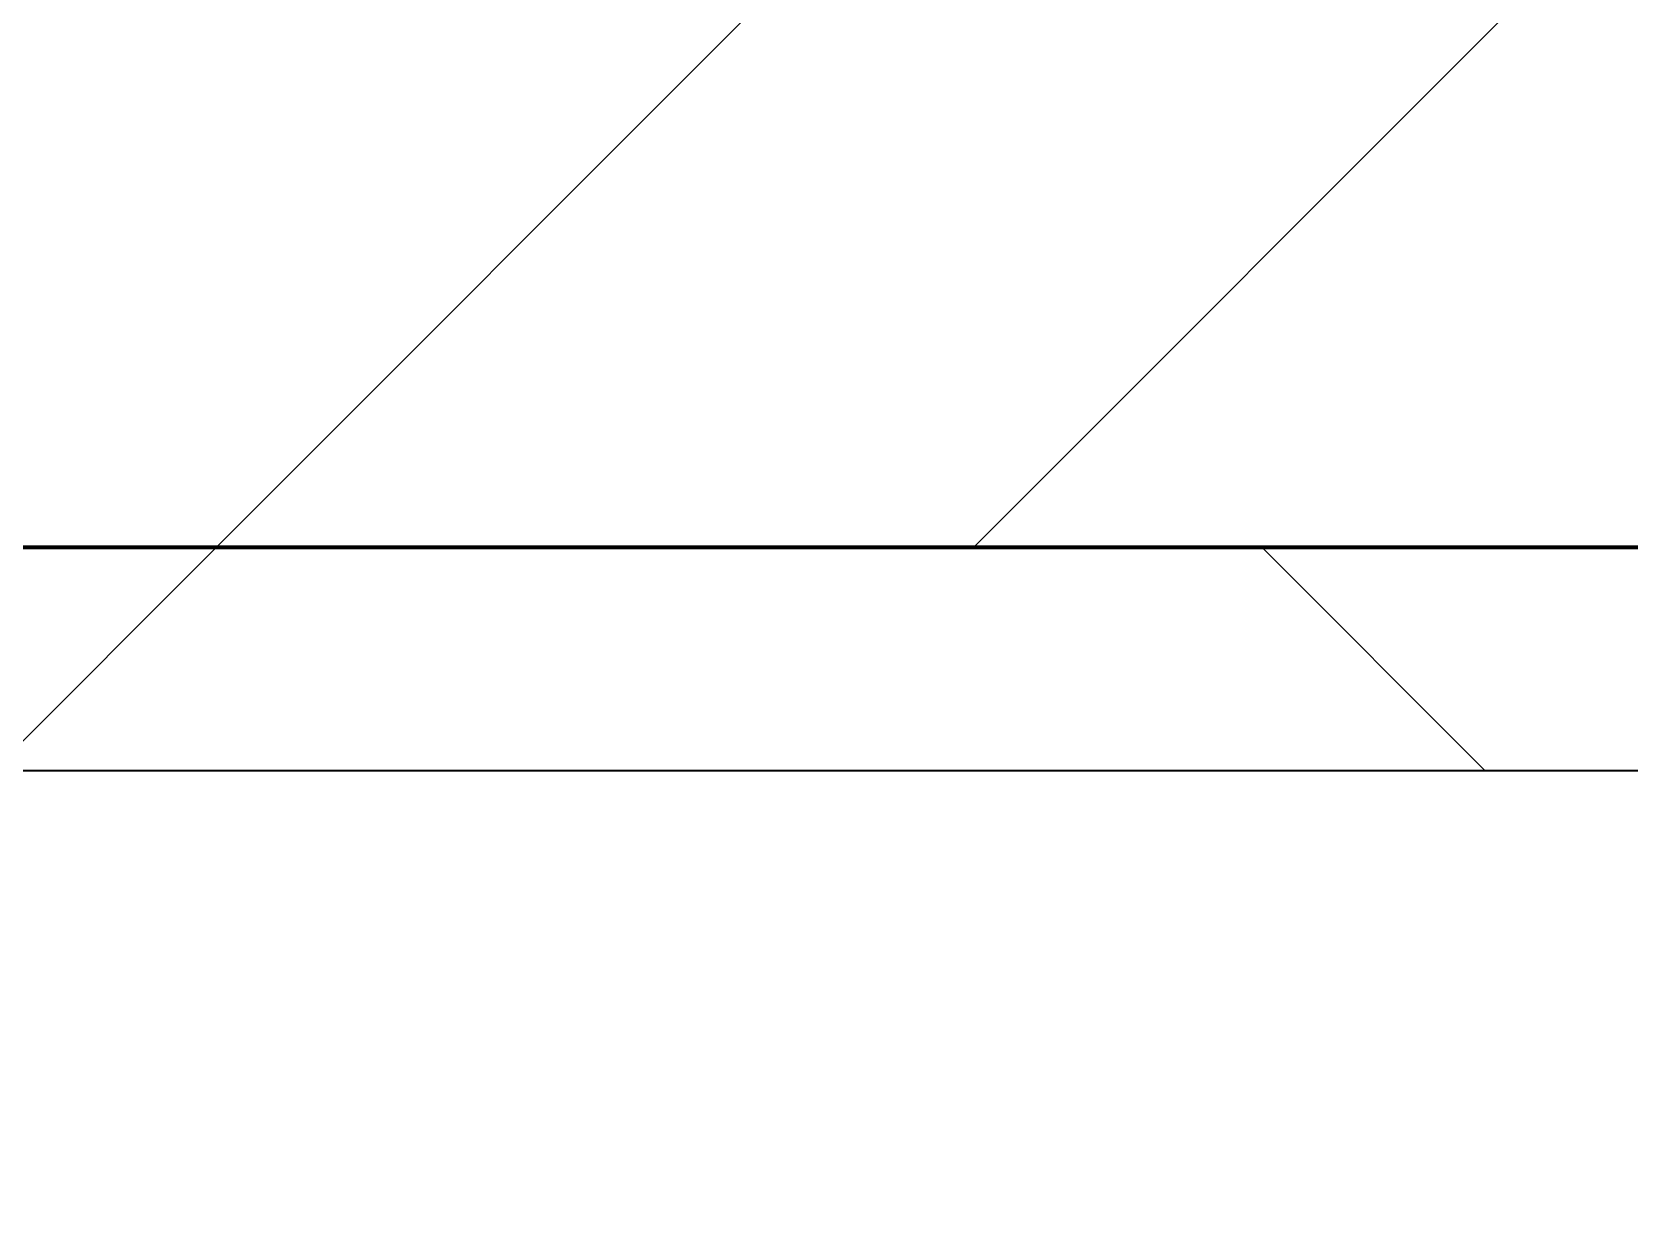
# Model space of a CAD drawing. Header units: millimetres. Extents: x -795739 to -715748, y -34378 to 22353.
# Drawn here: x -776985.8 to -776627.9, y 7793.9 to 8059.5 of the extents above; entities that cross this region are included whole.
import ezdxf
from ezdxf.xclip import XClip

# ---------------------------------------------------------------- set-up
doc = ezdxf.new("R2010")
doc.units = ezdxf.units.MM
doc.header["$XCLIPFRAME"] = 0
for name, color, linetype, lineweight in [('A-GLAZ-CURT', 2, 'Continuous', 9), ('A-WALL', 5, 'Continuous', 35), ('A-WALL-FNSH', 2, 'Continuous', 35), ('A-WALL-PATT', 1, 'Continuous', 9)]:
    doc.layers.add(name, color=color, linetype=linetype, lineweight=lineweight)

# ---------------------------------------------------------------- blocks, each defined once
blk = doc.blocks.new('PPLS-PP19_Custom Tile Pattern - Custom Tile Pattern-V64-4282-01 ENLARGED LOWER PLATFORM LEVEL - REFLECTED CEILING PLAN - SHEET 3')
at = {"layer": 'A-GLAZ-CURT'}
for p, q in [((-300, 0), (300, 0)), ((300, 0), (-300, 0)), ((195.99, 0), (213.31, 0)), ((213.31, 0), (195.99, 0)), ((230.06, 0), (300, 0)), ((-300, -50), (300, -50)), ((300, -50), (-300, -50))]:
    blk.add_line(p, q, dxfattribs=at)
for points, knots in [([(154.58, 0), (150.81, 0), (138.24, 0), (109.77, 0), (76.86, 0), (57.82, 0), (46.51, 0), (41.18, 0), (36.02, 0), (35.54, 0), (35.54, 0)], [-489.945783, -489.945783, -489.945783, -489.945783, -458.593899, -401.860199, -357.622665, -341.267687, -334.000314, -326.15566, -319.318397, -317.489778, -317.489778, -317.489778, -317.489778]), ([(94.4, 0), (94.4, 0), (94.64, 0), (99.11, 0), (108.97, 0), (120.79, 0), (139.94, 0), (163.31, 0), (185.23, 0), (193.62, 0), (194.69, 0), (194.79, 0)], [-2348.345796, -2348.345796, -2348.345796, -2348.345796, -2310.419338, -2233.599744, -2052.234781, -1843.028543, -1530.39897, -1095.004608, -529.74427, -295.064701, -265.121568, -265.121568, -265.121568, -265.121568]), ([(157.9, 0), (156.77, 0), (151.67, 0), (143.29, 0), (134.04, 0), (126.24, 0), (118.6, 0), (114.23, 0), (111.98, 0), (105.66, 0), (105.23, 0), (105.23, 0)], [-10292.955006, -10292.955006, -10292.955006, -10292.955006, -10098.273015, -9847.788484, -9677.714971, -9567.007022, -9453.21225, -9220.200448, -9012.77275, -8966.157302, -8929.495943, -8929.495943, -8929.495943, -8929.495943]), ([(128.58, 0), (128.8, 0), (130.16, 0), (139.26, 0), (152.67, 0), (161.24, 0), (162.19, 0), (162.75, 0)], [-633.326174, -633.326174, -633.326174, -633.326174, -627.736123, -618.981161, -602.094757, -592.980799, -581.414464, -581.414464, -581.414464, -581.414464]), ([(168.37, 0), (167.68, 0), (164.5, 0), (159.83, 0), (155.22, 0)], [-543.375029, -543.375029, -543.375029, -543.375029, -530.793311, -491.715818, -491.715818, -491.715818, -491.715818]), ([(193.8, 0), (193.33, 0), (190.11, 0), (183.13, 0), (171, 0), (161.95, 0), (161.28, 0), (158.35, 0), (157.85, 0), (157.77, 0)], [-11665.349007, -11665.349007, -11665.349007, -11665.349007, -11565.880756, -11105.624034, -10839.086983, -10768.332124, -10666.779182, -10580.760289, -10550.278881, -10550.278881, -10550.278881, -10550.278881]), ([(300, 0), (286.53, 0), (254.22, 0), (207.11, 0), (177.41, 0), (159.34, 0), (158.33, 0), (158.3, 0)], [-285.253232, -285.253232, -285.253232, -285.253232, -244.693688, -187.987675, -143.776725, -129.632772, -123.352749, -123.352749, -123.352749, -123.352749]), ([(159.07, 0), (159.13, 0), (160.84, 0), (165.21, 0), (174.15, 0), (185.98, 0), (208.82, 0), (219.42, 0), (230.06, 0)], [-115.643202, -115.643202, -115.643202, -115.643202, -114.681583, -87.660824, -65.295536, -41.623857, -24.459831, 0, 0, 0, 0]), ([(162.75, 0), (165.4, 0), (170.91, 0), (172.61, 0), (172.61, 0)], [-111.264224, -111.264224, -111.264224, -111.264224, -56.742688, -19.085662, -19.085662, -19.085662, -19.085662]), ([(247.1, 0), (246.76, 0), (245.04, 0), (238.34, 0), (226.56, 0), (221.1, 0), (200.27, 0), (182.99, 0), (174.27, 0), (169.67, 0), (168.99, 0)], [-9649.085549, -9649.085549, -9649.085549, -9649.085549, -9581.591397, -9406.094246, -9221.510254, -9016.44624, -8717.832359, -8253.978395, -8152.463617, -8069.855175, -8069.855175, -8069.855175, -8069.855175]), ([(215.22, 0), (214.62, 0), (210.55, 0), (203.98, 0), (187.54, 0), (175.3, 0), (169.49, 0)], [-203.825446, -203.825446, -203.825446, -203.825446, -198.527383, -184.406837, -162.427601, -142.916156, -142.916156, -142.916156, -142.916156]), ([(171.51, 0), (176.48, 0), (193.23, 0), (201.73, 0), (208.81, 0), (213.9, 0), (241.96, 0), (266.73, 0), (281.29, 0), (287.35, 0), (289.3, 0)], [-7971.819559, -7971.819559, -7971.819559, -7971.819559, -7784.112253, -7606.717214, -7289.299508, -7042.621073, -6582.165592, -6068.460911, -5766.029927, -5595.334381, -5595.334381, -5595.334381, -5595.334381]), ([(172.07, 0), (177.66, 0), (187.87, 0), (201.08, 0), (207.47, 0), (213.96, 0), (215.11, 0)], [-255.364076, -255.364076, -255.364076, -255.364076, -237.955587, -223.92608, -215.862851, -208.75215, -208.75215, -208.75215, -208.75215]), ([(289.43, 0), (281.1, 0), (258.49, 0), (230.43, 0), (219.94, 0), (219.02, 0)], [-12343.066774, -12343.066774, -12343.066774, -12343.066774, -11905.454923, -11162.864862, -10856.732305, -10856.732305, -10856.732305, -10856.732305]), ([(219.9, 0), (220.86, 0), (227.84, 0), (242.06, 0), (246.54, 0), (246.96, 0)], [-10670.940496, -10670.940496, -10670.940496, -10670.940496, -10511.382485, -9925.173265, -9834.877357, -9834.877357, -9834.877357, -9834.877357]), ([(284.76, 0), (284.76, 0), (285.09, 0), (287.47, 0), (293.59, 0), (297.76, 0), (300, 0)], [-4110.630118, -4110.630118, -4110.630118, -4110.630118, -4053.389046, -3959.664717, -3862.421465, -3746.95702, -3746.95702, -3746.95702, -3746.95702]), ([(290.32, 0), (289.97, 0), (287.83, 0), (285.38, 0), (284.87, 0)], [-4402.168328, -4402.168328, -4402.168328, -4402.168328, -4358.271401, -4143.037883, -4143.037883, -4143.037883, -4143.037883]), ([(290.4, 0), (293.48, 0), (296.54, 0), (297.86, 0), (298.09, 0)], [-5562.431619, -5562.431619, -5562.431619, -5562.431619, -5280.360606, -5199.253518, -5199.253518, -5199.253518, -5199.253518])]:
    blk.add_open_spline(points, degree=3, knots=knots, dxfattribs=at)
for points in [[(168.74, 0), (168.74, 0), (169.81, 0), (171.51, 0)], [(195.11, 0), (194.91, 0), (194.44, 0), (193.8, 0)], [(300, 0), (296.78, 0), (293.55, 0), (290.32, 0)], [(297.38, 0), (296.01, 0), (293.61, 0), (290.44, 0)]]:
    blk.add_open_spline(points, degree=3, dxfattribs=at)
blk = doc.blocks.new('PPLS-PP19_Custom Tile Pattern - Custom Tile Pattern-V65-4282-01 ENLARGED LOWER PLATFORM LEVEL - REFLECTED CEILING PLAN - SHEET 3')
at = {"layer": 'A-GLAZ-CURT'}
for p, q in [((-300, 0), (300, 0)), ((300, 0), (-300, 0)), ((-293.07, 0), (-275.75, 0)), ((-275.75, 0), (-293.07, 0)), ((-222.32, 0), (-205, 0)), ((-205, 0), (-222.32, 0)), ((-300, -50), (300, -50)), ((300, -50), (-300, -50))]:
    blk.add_line(p, q, dxfattribs=at)
at = {"layer": 'A-GLAZ-CURT', "flags": 128}
for points in [[(-300, 0), (-291.56, 0), (-283.3, 0), (-275.2, 0), (-267.26, 0), (-259.45, 0), (-251.77, 0), (-244.2, 0), (-236.74, 0), (-229.36, 0), (-222.06, 0), (-214.83, 0), (-207.71, 0), (-200.76, 0), (-194.02, 0), (-187.54, 0), (-181.38, 0), (-175.58, 0), (-170.25, 0), (-165.64, 0), (-162.01, 0), (-159.53, 0), (-157.46, 0), (-154.52, 0), (-149.42, 0), (-141.84, 0), (-132.81, 0), (-126.08, 0)], [(-174.47, 0), (-179.49, 0), (-184.81, 0), (-190.44, 0), (-196.37, 0), (-202.58, 0), (-209.04, 0), (-215.73, 0), (-222.63, 0), (-229.72, 0), (-236.97, 0), (-244.39, 0), (-251.96, 0), (-259.67, 0), (-267.51, 0), (-275.48, 0), (-283.55, 0), (-291.73, 0), (-300, 0)], [(-125.17, 0), (-128.55, 0), (-134.16, 0), (-140.03, 0), (-145.5, 0), (-150.63, 0), (-155.53, 0), (-160.27, 0), (-164.95, 0), (-169.65, 0), (-173.92, 0)]]:
    blk.add_lwpolyline(points, dxfattribs=at)
at = {"layer": 'A-GLAZ-CURT'}
for points, knots in [([(-300, 0), (-284.65, 0), (-236.57, 0), (-198.4, 0), (-175.19, 0), (-174.7, 0)], [-5323.127839, -5323.127839, -5323.127839, -5323.127839, -4502.809032, -2700.551212, -2661.563919, -2661.563919, -2661.563919, -2661.563919]), ([(-175.02, 0), (-187.33, 0), (-220.2, 0), (-262.56, 0), (-294.48, 0), (-300, 0)], [-16055.034758, -16055.034758, -16055.034758, -16055.034758, -15131.813646, -13729.592194, -13439.944408, -13439.944408, -13439.944408, -13439.944408]), ([(-173.93, 0), (-177.96, 0), (-186.37, 0), (-209.77, 0), (-232.01, 0), (-255.22, 0), (-262.59, 0), (-264.9, 0), (-265.4, 0)], [-1991.698853, -1991.698853, -1991.698853, -1991.698853, -1755.085331, -1400.429864, -858.079193, -543.655514, -208.940337, 0, 0, 0, 0]), ([(-258.6, 0), (-257.91, 0), (-254.26, 0), (-241.25, 0), (-225.99, 0), (-213.1, 0), (-200.2, 0), (-187.83, 0), (-178.49, 0), (-173.94, 0)], [-5722.54675, -5722.54675, -5722.54675, -5722.54675, -5657.471696, -5413.335975, -5017.494783, -4832.723979, -4666.091899, -4349.945572, -4118.297208, -4118.297208, -4118.297208, -4118.297208]), ([(-175.08, 0), (-176.14, 0), (-183.46, 0), (-199.46, 0), (-216.65, 0), (-231.26, 0), (-233.46, 0), (-234, 0)], [-1821.098565, -1821.098565, -1821.098565, -1821.098565, -1763.376603, -1422.553702, -978.033455, -846.069444, -682.911962, -682.911962, -682.911962, -682.911962]), ([(-233.49, 0), (-233.44, 0), (-232.38, 0), (-230.74, 0), (-225.3, 0), (-223.63, 0)], [-455.274641, -455.274641, -455.274641, -455.274641, -440.605512, -119.536984, 0, 0, 0, 0]), ([(-223.63, 0), (-219.39, 0), (-206.17, 0), (-190.12, 0), (-178.49, 0), (-174.92, 0)], [-5463.295695, -5463.295695, -5463.295695, -5463.295695, -5161.076232, -4739.070012, -4552.746412, -4552.746412, -4552.746412, -4552.746412]), ([(-72.93, 0), (-75.51, 0), (-91.45, 0), (-124.68, 0), (-159.93, 0), (-173.93, 0)], [-19442.345229, -19442.345229, -19442.345229, -19442.345229, -18935.241197, -17136.203329, -16082.43074, -16082.43074, -16082.43074, -16082.43074]), ([(-173.93, 0), (-172.59, 0), (-165.19, 0), (-152.12, 0), (-136.84, 0), (-127.33, 0), (-124.19, 0), (-123.43, 0), (-123.28, 0)], [-4535.47773, -4535.47773, -4535.47773, -4535.47773, -4465.409639, -4149.119819, -3839.893365, -3647.167523, -3488.92562, -3439.852845, -3439.852845, -3439.852845, -3439.852845]), ([(-133.82, 0), (-135.51, 0), (-137.8, 0), (-149.31, 0), (-160.49, 0), (-168.96, 0), (-173.93, 0)], [-2731.647847, -2731.647847, -2731.647847, -2731.647847, -2418.507304, -2308.929706, -2113.765672, -1842.001244, -1842.001244, -1842.001244, -1842.001244]), ([(-173.92, 0), (-153.39, 0), (-129.53, 0), (-110.8, 0), (-99.5, 0), (-91.46, 0)], [-2640.830209, -2640.830209, -2640.830209, -2640.830209, -1002.059161, -460.363443, 0, 0, 0, 0]), ([(-137.88, 0), (-140.56, 0), (-147.66, 0), (-147.69, 0), (-158.72, 0), (-168.99, 0), (-173.27, 0), (-173.9, 0)], [-3187.727384, -3187.727384, -3187.727384, -3187.727384, -2919.378265, -2477.344047, -2237.412286, -2029.680487, -1992.329615, -1992.329615, -1992.329615, -1992.329615]), ([(-173.42, 0), (-171.26, 0), (-165.59, 0), (-158.7, 0), (-157.22, 0)], [-4109.479881, -4109.479881, -4109.479881, -4109.479881, -4000.813434, -3840.635403, -3840.635403, -3840.635403, -3840.635403]), ([(-152.35, 0), (-151.03, 0), (-147.71, 0), (-143.57, 0), (-138.62, 0)], [-3494.978217, -3494.978217, -3494.978217, -3494.978217, -3371.022232, -3227.460399, -3227.460399, -3227.460399, -3227.460399]), ([(-118.78, 0), (-121.86, 0), (-126.28, 0), (-136.96, 0), (-147.46, 0), (-150.03, 0), (-150.57, 0)], [-5938.474035, -5938.474035, -5938.474035, -5938.474035, -5700.061948, -5508.838257, -5298.784692, -5196.16478, -5196.16478, -5196.16478, -5196.16478]), ([(-150.34, 0), (-150.07, 0), (-147.75, 0), (-142.6, 0), (-127.26, 0), (-113.52, 0), (-107.32, 0), (-106.05, 0)], [-4948.728362, -4948.728362, -4948.728362, -4948.728362, -4883.323924, -4440.880425, -4054.690705, -3793.097032, -3726.117121, -3726.117121, -3726.117121, -3726.117121]), ([(-26.75, 0), (-27.82, 0), (-36.18, 0), (-53.55, 0), (-78.2, 0), (-110.94, 0), (-130.52, 0), (-147.74, 0), (-149.07, 0)], [-8718.362214, -8718.362214, -8718.362214, -8718.362214, -8532.293389, -8073.216054, -7508.296369, -7004.680444, -6449.282163, -6277.220794, -6277.220794, -6277.220794, -6277.220794]), ([(-148.23, 0), (-146.94, 0), (-140.15, 0), (-137.28, 0), (-133.93, 0), (-128.78, 0), (-126.5, 0)], [-6162.058746, -6162.058746, -6162.058746, -6162.058746, -6017.569127, -5560.701257, -5364.112219, -5231.017328, -5231.017328, -5231.017328, -5231.017328]), ([(-86.16, 0), (-91.37, 0), (-104.13, 0), (-122.65, 0), (-139.03, 0), (-146.11, 0), (-146.95, 0)], [-1681.3698, -1681.3698, -1681.3698, -1681.3698, -1374.161226, -945.742622, -741.901385, -489.130243, -489.130243, -489.130243, -489.130243]), ([(-146.69, 0), (-146.59, 0), (-145.49, 0), (-135.69, 0), (-128.29, 0), (-125.15, 0)], [-420.34245, -420.34245, -420.34245, -420.34245, -406.956646, -290.263673, 0, 0, 0, 0]), ([(-127.41, 0), (-131.63, 0), (-133.16, 0), (-134.09, 0), (-134.15, 0)], [-8540.990293, -8540.990293, -8540.990293, -8540.990293, -8266.114998, -8246.473386, -8246.473386, -8246.473386, -8246.473386]), ([(-134.15, 0), (-133.32, 0), (-130.31, 0), (-117.33, 0), (-92.04, 0), (-74.02, 0), (-62.74, 0), (-60.36, 0), (-59.97, 0)], [-7657.439573, -7657.439573, -7657.439573, -7657.439573, -7293.749979, -6839.55839, -6236.997189, -5713.340575, -5140.470607, -5006.787413, -5006.787413, -5006.787413, -5006.787413]), ([(-120.13, 0), (-120.14, 0), (-120.24, 0), (-121.3, 0), (-129.25, 0), (-133.82, 0)], [-2933.992132, -2933.992132, -2933.992132, -2933.992132, -2920.575025, -2840.280255, -2731.647847, -2731.647847, -2731.647847, -2731.647847]), ([(-113.43, 0), (-113.44, 0), (-113.96, 0), (-119.73, 0), (-125.43, 0), (-127.03, 0), (-127.41, 0)], [-328.499627, -328.499627, -328.499627, -328.499627, -282.672656, -98.539552, -24.539552, 0, 0, 0, 0]), ([(-126.5, 0), (-122.44, 0), (-115.23, 0), (-108.39, 0), (-106.05, 0)], [-5231.017328, -5231.017328, -5231.017328, -5231.017328, -4994.692869, -4869.469654, -4869.469654, -4869.469654, -4869.469654]), ([(-125.15, 0), (-124.93, 0), (-121.96, 0), (-113.01, 0), (-98.9, 0), (-85.29, 0), (-71.67, 0), (-65.93, 0), (-65.07, 0)], [-3362.7396, -3362.7396, -3362.7396, -3362.7396, -3342.215224, -3074.362186, -2902.289527, -2605.247022, -2322.099534, -2241.8264, -2241.8264, -2241.8264, -2241.8264]), ([(-122.08, 0), (-122.01, 0), (-121.69, 0), (-121.2, 0), (-120.88, 0)], [-3136.336417, -3136.336417, -3136.336417, -3136.336417, -3110.304437, -3035.164275, -3035.164275, -3035.164275, -3035.164275]), ([(-106.25, 0), (-106.6, 0), (-109.17, 0), (-114.02, 0), (-117.28, 0), (-118.78, 0)], [-247.436418, -247.436418, -247.436418, -247.436418, -229.489605, -116.330425, 0, 0, 0, 0]), ([(-117.74, 0), (-117.19, 0), (-114.78, 0), (-113.43, 0), (-113.43, 0)], [-821.249067, -821.249067, -821.249067, -821.249067, -394.672656, -330.879064, -330.879064, -330.879064, -330.879064]), ([(-38.19, 0), (-38.55, 0), (-40.83, 0), (-44.32, 0), (-58.97, 0), (-85.2, 0), (-107.61, 0), (-116.56, 0), (-117.56, 0)], [-3921.431946, -3921.431946, -3921.431946, -3921.431946, -3858.647035, -3538.256648, -2842.901703, -2193.204658, -1433.981041, -985.49888, -985.49888, -985.49888, -985.49888]), ([(-115.82, 0), (-114.96, 0), (-112.28, 0), (-108.01, 0), (-107.12, 0)], [-5724.064692, -5724.064692, -5724.064692, -5724.064692, -5430.283136, -5358.698861, -5358.698861, -5358.698861, -5358.698861]), ([(-106.06, 0), (-107.77, 0), (-112.98, 0), (-114.94, 0), (-115.63, 0)], [-608.943052, -608.943052, -608.943052, -608.943052, -501.969187, -243.577221, -243.577221, -243.577221, -243.577221]), ([(-106.13, 0), (-103.15, 0), (-94.97, 0), (-71.33, 0), (-42.53, 0), (-12.78, 0), (4.23, 0), (9.64, 0), (10.14, 0), (10.18, 0)], [-5332.754336, -5332.754336, -5332.754336, -5332.754336, -5103.229623, -4799.173296, -4065.652676, -3589.737505, -3285.047089, -3066.359526, -3044.715262, -3044.715262, -3044.715262, -3044.715262]), ([(-36.33, 0), (-36.43, 0), (-37.27, 0), (-45.02, 0), (-46.13, 0), (-60.59, 0), (-80.85, 0), (-96.49, 0), (-106.06, 0)], [-1855.773136, -1855.773136, -1855.773136, -1855.773136, -1810.870157, -1672.078046, -1405.135169, -1060.00838, -740.068933, -250.810134, -250.810134, -250.810134, -250.810134]), ([(-39.19, 0), (-39.71, 0), (-45.29, 0), (-56.24, 0), (-75.59, 0), (-91.96, 0), (-103.18, 0), (-106.06, 0)], [-1826.829157, -1826.829157, -1826.829157, -1826.829157, -1792.521578, -1466.981642, -1208.454564, -789.402658, -609.039053, -609.039053, -609.039053, -609.039053]), ([(-105.37, 0), (-99.51, 0), (-84.23, 0), (-63.44, 0), (-54.4, 0), (-48.93, 0), (-42.45, 0), (-38.95, 0)], [-4857.373233, -4857.373233, -4857.373233, -4857.373233, -4542.524482, -4008.285538, -3689.699207, -3546.54457, -3362.796854, -3362.796854, -3362.796854, -3362.796854]), ([(-105.23, 0), (-99.4, 0), (-88.76, 0), (-75.26, 0), (-68.41, 0), (-65.12, 0), (-63.63, 0)], [-3711.546272, -3711.546272, -3711.546272, -3711.546272, -3402.597032, -3144.956779, -3050.982048, -2969.237017, -2969.237017, -2969.237017, -2969.237017])]:
    blk.add_open_spline(points, degree=3, knots=knots, dxfattribs=at)
blk = doc.blocks.new('*U553')
at = {"layer": 'A-GLAZ-CURT', "rotation": 180}
for name, p in [('PPLS-PP19_Custom Tile Pattern - Custom Tile Pattern-V65-4282-01 ENLARGED LOWER PLATFORM LEVEL - REFLECTED CEILING PLAN - SHEET 3', (1800, 4315)), ('PPLS-PP19_Custom Tile Pattern - Custom Tile Pattern-V64-4282-01 ENLARGED LOWER PLATFORM LEVEL - REFLECTED CEILING PLAN - SHEET 3', (2400, 4315))]:
    blk.add_blockref(name, p, dxfattribs=at)
blk = doc.blocks.new('*U1025')
blk.add_lwpolyline([(-38349, 4315), (-38349, 2757.5), (-41450, 2757.5), (-41450, 4315), (-49246.8, 4315), (-49246.8, 550), (-30509.06, 550), (-30509.06, 4315), (-38349, 4315)])

msp = doc.modelspace()

# ---------------------------------------------------------------- hatches: boundary and pattern name
at = {"layer": 'A-WALL-PATT', "lineweight": 9}
h = msp.add_hatch(dxfattribs=at)
h.set_pattern_fill('FP_2', color=256, style=0, pattern_type=2)
h.set_pattern_definition([(45, (0, 0), (-84.852814, 84.852814), [])])
h.paths.add_polyline_path([(-767597.37, 7944.02), (-767597.37, 8144.02), (-783082.37, 8144.02), (-783082.37, 7944.02), (-780382.37, 7944.02), (-780382.37, 7994.02), (-779182.37, 7994.02), (-779182.37, 7944.02), (-767847.32, 7944.02)])

# ---------------------------------------------------------------- linework, layer by layer
at = {"layer": 'A-WALL', "color": 7, "lineweight": 70}
msp.add_line((-774897.32, 7944.02), (-779182.37, 7944.02), dxfattribs=at)
at = {"layer": 'A-WALL-FNSH', "color": 250}
msp.add_line((-779182.37, 7944.02), (-774897.32, 7944.02), dxfattribs=at)

# ---------------------------------------------------------------- block references
ref = msp.add_blockref('*U1025', (-744682.37, 3579.02))
XClip(ref).set_block_clipping_path([(-45801.3280238605, -9620.0077451947), (23704.0078937773, 10334.9999958097)])

# ---------------------------------------------------------------- next in the draw order: hatches: boundary and pattern name
at = {"layer": 'A-WALL-PATT', "lineweight": 9}
h = msp.add_hatch(dxfattribs=at)
h.set_pattern_fill('FP_3', color=256, style=0, pattern_type=2)
h.set_pattern_definition([(45, (0, 0), (-212.13203, 212.13203), []), (135, (0, 0), (-212.13203, -212.13203), [])])
h.paths.add_polyline_path([(-774897.32, 7894.02), (-774897.32, 7944.02), (-779182.37, 7944.02), (-779182.37, 7904.02), (-780238.41, 7904.02), (-780216.03, 7894.02), (-775279.41, 7894.02)])
h.paths.add_polyline_path([(-780357.37, 7894.02), (-780326.34, 7894.02), (-780348.72, 7904.02), (-780382.37, 7904.02), (-780382.37, 7944.02), (-783032.37, 7944.02), (-783032.37, 7894.02), (-780382.37, 7894.02)])

# ---------------------------------------------------------------- next in the draw order: linework, layer by layer
at = {"layer": 'A-WALL-FNSH', "color": 250}
msp.add_line((-774897.32, 7894.02), (-779182.37, 7894.02), dxfattribs=at)

# ---------------------------------------------------------------- next in the draw order: block references
msp.add_blockref('*U553', (-778882.37, 3579.02))

doc.saveas('drawing.dxf')
